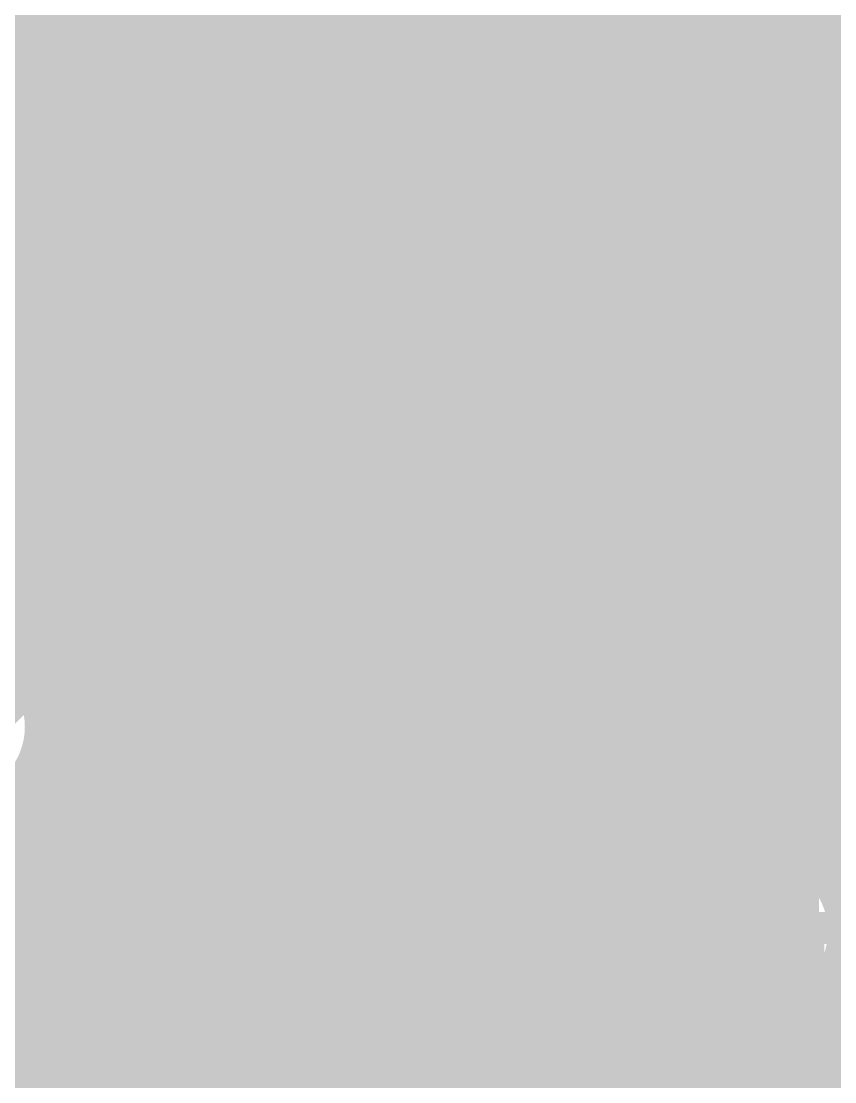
# Model space of a CAD drawing. Extents: x -118 to 4, y -52 to 56.
# Drawn here: x -71.61 to -65.05, y 33.08 to 41.64 of the extents above; entities that cross this region are included whole.
import ezdxf

# ---------------------------------------------------------------- set-up
doc = ezdxf.new("R2010")
doc.units = 0
doc.header["$MEASUREMENT"] = 0
doc.layers.get('0').update_dxf_attribs({"linetype": 'CONTINUOUS'})
for name, color, linetype in [('22-302-0_BOT', 7, 'CONTINUOUS'), ('22-302-0_DRD', 7, 'CONTINUOUS'), ('22-302-0_DRL', 2, 'CONTINUOUS'), ('22-302-0_GND', 1, 'CONTINUOUS'), ('22-302-0_IN1', 3, 'CONTINUOUS'), ('22-302-0_SMB', 5, 'CONTINUOUS'), ('22-302-0_SMT', 10, 'CONTINUOUS'), ('22-302-0_SPB', 14, 'CONTINUOUS'), ('22-302-0_SPT', 9, 'CONTINUOUS'), ('22-302-0_SSB', 12, 'CONTINUOUS'), ('22-302-0_SST', 11, 'CONTINUOUS'), ('22-302-0_TOP', 13, 'CONTINUOUS'), ('THRUHOLE_TAP', 7, 'CONTINUOUS')]:
    doc.layers.add(name, color=color, linetype=linetype)

# ---------------------------------------------------------------- blocks, each defined once
blk = doc.blocks.new('RECTANGLE_2')
blk.add_solid([(0.4826, 0.4064), (0.4826, -0.4064), (-0.4826, 0.4064), (-0.4826, -0.4064)])
blk = doc.blocks.new('ROUND_21')
at = {"const_width": 0.99949}
blk.add_lwpolyline([(-0.499744, 0, 1), (0.499744, 0, 1)], format="xyb", close=True, dxfattribs=at)
blk = doc.blocks.new('ROUND_50')
at = {"const_width": 0.35052}
blk.add_lwpolyline([(-0.17526, 0, 1), (0.17526, 0, 1)], format="xyb", close=True, dxfattribs=at)
blk = doc.blocks.new('RECTANGLE_62')
blk.add_solid([(0.635, 0.508), (0.635, -0.508), (-0.635, 0.508), (-0.635, -0.508)])
blk = doc.blocks.new('ROUND_104')
at = {"const_width": 0.40005}
blk.add_lwpolyline([(-0.200024, 0, 1), (0.200024, 0, 1)], format="xyb", close=True, dxfattribs=at)
blk = doc.blocks.new('ROUND_107')
at = {"const_width": 0.10033}
blk.add_lwpolyline([(-0.050164, 0, 1), (0.050164, 0, 1)], format="xyb", close=True, dxfattribs=at)
blk = doc.blocks.new('ROUND_85')
at = {"const_width": 1.30429}
blk.add_lwpolyline([(-0.652144, 0, 1), (0.652144, 0, 1)], format="xyb", close=True, dxfattribs=at)
blk = doc.blocks.new('ROUND_92')
at = {"const_width": 0.0635}
blk.add_lwpolyline([(-0.03175, 0, 1), (0.03175, 0, 1)], format="xyb", close=True, dxfattribs=at)
blk = doc.blocks.new('ROUND_93')
at = {"const_width": 0.50038}
blk.add_lwpolyline([(-0.25019, 0, 1), (0.25019, 0, 1)], format="xyb", close=True, dxfattribs=at)
blk = doc.blocks.new('ROUND_58')
at = {"const_width": 0.35052}
blk.add_lwpolyline([(-0.17526, 0, 1), (0.17526, 0, 1)], format="xyb", close=True, dxfattribs=at)
blk = doc.blocks.new('RECTANGLE_10')
blk.add_solid([(0.63627, 0.51308), (0.63627, -0.51308), (-0.63627, 0.51308), (-0.63627, -0.51308)])
blk = doc.blocks.new('ROUND_98')
at = {"const_width": 0.10033}
blk.add_lwpolyline([(-0.050164, 0, 1), (0.050164, 0, 1)], format="xyb", close=True, dxfattribs=at)

msp = doc.modelspace()

# ---------------------------------------------------------------- linework, layer by layer
at = {"layer": '22-302-0_BOT'}
for points, const_width in [([(-68.3514, 54.9656), (-68.3514, 34.61766)], 0.254), ([(-68.1228, 54.9656), (-68.1228, 34.52876)], 0.254), ([(-71.882, 45.466), (-70.866, 44.45), (-70.866, 27.559), (-71.882, 26.543), (-73.787, 26.543), (-75.565, 24.765), (-75.565, 20.193), (-76.708, 19.05), (-85.979, 19.05), (-86.36, 18.669), (-86.36, 16.764), (-87.376, 15.748), (-96.139, 15.748), (-96.139, 17.907)], 0.2032), ([(-68.58, 45.39488), (-68.58, 34.66338)], 0.254), ([(-69.0372, 45.16882), (-69.0372, 34.63036)], 0.254), ([(-68.8086, 45.22724), (-68.8086, 34.66592)], 0.254), ([(-67.8942, 44.73702), (-67.8942, 34.38144)], 0.254), ([(-66.7512, 44.69638), (-66.7512, 36.43884)], 0.254), ([(-71.5518, 44.56176), (-71.5518, 39.23284)], 0.254), ([(-67.6656, 44.50588), (-67.6656, 34.1503)], 0.254), ([(-66.9798, 44.49064), (-66.9798, 36.21024)], 0.254), ([(-67.437, 44.41698), (-67.437, 35.70224)], 0.254), ([(-67.2084, 44.4119), (-67.2084, 35.98164)], 0.254), ([(-71.3232, 44.33316), (-71.3232, 39.00424)], 0.254), ([(-71.2724, 44.28236), (-71.2724, 38.95344)], 0.254), ([(-68.7197, 30.80004), (-68.78574, 30.734), (-69.469, 30.734), (-70.231, 31.496), (-70.231, 42.672), (-69.85, 43.053)], 0.2032), ([(-75.1459, 42.82694), (-71.2724, 38.95344)], 0.254), ([(-69.2658, 42.70502), (-69.2658, 34.55162)], 0.254), ([(-76.073, 25.273), (-74.422, 26.924), (-72.263, 26.924), (-71.374, 27.813), (-71.374, 38.481), (-75.438, 42.545), (-75.819, 42.545)], 0.2032), ([(-69.4944, 42.47388), (-69.4944, 34.42208)], 0.254), ([(-69.8246, 42.37228), (-69.8246, 34.08172)], 0.254), ([(-69.723, 42.38498), (-69.723, 34.2138)], 0.254), ([(-65.151, 42.3672), (-65.151, 40.8432)], 0.254), ([(-64.9224, 42.3672), (-64.9224, 40.8432)], 0.254), ([(-66.5226, 42.16654), (-66.5226, 40.53078)], 0.254), ([(-65.3796, 42.04716), (-65.3796, 40.8432)], 0.254), ([(-66.294, 41.90492), (-66.294, 40.7924)], 0.254), ([(-65.6082, 41.86174), (-65.6082, 40.83558)], 0.254), ([(-66.0654, 41.80586), (-66.0654, 40.89146)], 0.254), ([(-65.8368, 41.79316), (-65.8368, 40.90416)], 0.254), ([(-71.2724, 41.5544), (-73.87336, 41.5544)], 0.254), ([(-64.2874, 41.5544), (-69.8246, 41.5544)], 0.254), ([(-71.2724, 41.3258), (-73.64476, 41.3258)], 0.254), ([(-64.23152, 41.3258), (-69.8246, 41.3258)], 0.254), ([(-71.2724, 41.0972), (-73.41616, 41.0972)], 0.254), ([(-64.02324, 41.0972), (-69.8246, 41.0972)], 0.254), ([(-71.2724, 40.8686), (-73.18756, 40.8686)], 0.254), ([(-66.14414, 40.8686), (-69.8246, 40.8686)], 0.254), ([(-63.79464, 40.8686), (-65.68186, 40.8686)], 0.254), ([(-63.76924, 40.8432), (-65.6082, 40.8432)], 0.254), ([(-71.2724, 40.64), (-72.95896, 40.64)], 0.254), ([(-66.45402, 40.64), (-69.8246, 40.64)], 0.254), ([(-71.2724, 40.4114), (-72.73036, 40.4114)], 0.254), ([(-66.56832, 40.4114), (-69.8246, 40.4114)], 0.254), ([(-71.2724, 40.1828), (-72.50176, 40.1828)], 0.254), ([(-66.59118, 40.1828), (-69.8246, 40.1828)], 0.254), ([(-71.2724, 39.9542), (-72.27316, 39.9542)], 0.254), ([(-66.5353, 39.9542), (-69.8246, 39.9542)], 0.254), ([(-66.5226, 39.9288), (-66.5226, 36.66744)], 0.254), ([(-71.2724, 39.7256), (-72.04456, 39.7256)], 0.254), ([(-66.3702, 39.7256), (-69.8246, 39.7256)], 0.254), ([(-66.294, 39.66464), (-66.294, 36.89604)], 0.254), ([(-65.6082, 39.62146), (-65.6082, 39.1668)], 0.254), ([(-65.6082, 39.62146), (-65.6082, 37.3126)], 0.254), ([(-66.0654, 39.56558), (-66.0654, 37.12464)], 0.254), ([(-65.8368, 39.55288), (-65.8368, 37.29228)], 0.254), ([(-71.2724, 39.497), (-71.81596, 39.497)], 0.254), ([(-65.6082, 39.497), (-69.8246, 39.497)], 0.254), ([(-71.2724, 39.2684), (-71.58736, 39.2684)], 0.254), ([(-65.6082, 39.2684), (-69.8246, 39.2684)], 0.254), ([(-65.1764, 39.1668), (-65.6082, 39.1668)], 0.254), ([(-65.3796, 39.1668), (-65.3796, 37.6428)], 0.254), ([(-65.1764, 39.1668), (-65.1764, 37.6428)], 0.254), ([(-71.2724, 39.0398), (-71.35876, 39.0398)], 0.254), ([(-65.1764, 39.0398), (-69.8246, 39.0398)], 0.254), ([(-65.1764, 38.8112), (-69.8246, 38.8112)], 0.254), ([(-65.1764, 38.5826), (-69.8246, 38.5826)], 0.254), ([(-65.1764, 38.354), (-69.8246, 38.354)], 0.254), ([(-65.1764, 38.1254), (-69.8246, 38.1254)], 0.254), ([(-65.1764, 37.8968), (-69.8246, 37.8968)], 0.254), ([(-65.1764, 37.6682), (-69.8246, 37.6682)], 0.254), ([(-65.1764, 37.6428), (-65.5828, 37.6428)], 0.254), ([(-65.5828, 37.6428), (-65.5828, 37.3126)], 0.254), ([(-65.5828, 37.4396), (-69.8246, 37.4396)], 0.254), ([(-65.5828, 37.3126), (-65.7098, 37.3126)], 0.254), ([(-65.97904, 37.211), (-69.8246, 37.211)], 0.254), ([(-65.99682, 37.19322), (-67.33794, 35.8521)], 0.254), ([(-66.20764, 36.9824), (-69.8246, 36.9824)], 0.254), ([(-64.77, 36.9062), (-64.9478, 36.9062), (-65.7098, 36.9062), (-67.056, 35.56), (-67.056, 27.94), (-69.088, 25.908), (-73.787, 25.908), (-75.057, 24.638), (-75.057, 19.939), (-76.454, 18.542), (-76.454, 11.43), (-77.724, 10.16), (-79.883, 10.16), (-80.899, 11.176)], 0.2032), ([(-67.056, 26.289), (-66.548, 26.797), (-66.548, 35.306), (-65.659, 36.195), (-61.214, 36.195), (-60.6552, 36.7538), (-60.6552, 36.7284)], 0.2032), ([(-64.897, 36.957), (-64.9478, 36.9062), (-64.77, 36.9062)], 0.2032), ([(-66.43624, 36.7538), (-69.8246, 36.7538)], 0.254), ([(-66.66484, 36.5252), (-69.8246, 36.5252)], 0.254), ([(-66.89344, 36.2966), (-69.8246, 36.2966)], 0.254), ([(-67.12204, 36.068), (-69.8246, 36.068)], 0.254), ([(-67.35064, 35.8394), (-69.8246, 35.8394)], 0.254), ([(-65.5828, 35.69716), (-66.1416, 35.13836)], 0.254), ([(-65.6082, 35.67176), (-65.6082, 29.09824)], 0.254), ([(-65.5828, 35.69716), (-65.5828, 34.7472)], 0.254), ([(-67.45986, 35.6108), (-69.8246, 35.6108)], 0.254), ([(-65.5828, 35.6108), (-65.66916, 35.6108)], 0.254), ([(-67.4624, 35.56), (-67.4624, 33.77184)], 0.254), ([(-65.8368, 35.44316), (-65.8368, 28.8925)], 0.254), ([(-67.4624, 35.3822), (-69.8246, 35.3822)], 0.254), ([(-65.5828, 35.3822), (-65.89776, 35.3822)], 0.254), ([(-67.4624, 35.1536), (-69.8246, 35.1536)], 0.254), ([(-65.5828, 35.1536), (-66.12636, 35.1536)], 0.254), ([(-66.0654, 35.21456), (-66.0654, 28.54452)], 0.254), ([(-66.1416, 35.13836), (-66.1416, 28.34386)], 0.254), ([(-67.4624, 34.925), (-69.8246, 34.925)], 0.254), ([(-65.5828, 34.925), (-66.1416, 34.925)], 0.254), ([(-65.3034, 34.7472), (-65.5828, 34.7472)], 0.254), ([(-65.3796, 34.7472), (-65.3796, 29.23286)], 0.254), ([(-65.3034, 34.7472), (-65.3034, 31.496)], 0.254), ([(-67.4624, 34.6964), (-69.8246, 34.6964)], 0.254), ([(-65.3034, 34.6964), (-66.1416, 34.6964)], 0.254), ([(-69.42582, 34.4678), (-69.8246, 34.4678)], 0.254), ([(-67.4624, 34.4678), (-68.01612, 34.4678)], 0.254), ([(-65.3034, 34.4678), (-66.1416, 34.4678)], 0.254), ([(-69.70014, 34.2392), (-69.8246, 34.2392)], 0.254), ([(-67.4624, 34.2392), (-67.73926, 34.2392)], 0.254), ([(-65.3034, 34.2392), (-66.1416, 34.2392)], 0.254), ([(-67.4624, 34.0106), (-67.57162, 34.0106)], 0.254), ([(-65.3034, 34.0106), (-66.1416, 34.0106)], 0.254), ([(-65.3034, 33.782), (-66.1416, 33.782)], 0.254), ([(-65.3034, 33.5534), (-66.1416, 33.5534)], 0.254), ([(-65.3034, 33.3248), (-66.1416, 33.3248)], 0.254), ([(-65.3034, 33.0962), (-66.1416, 33.0962)], 0.254)]:
    msp.add_lwpolyline(points, dxfattribs=dict(at, const_width=const_width))
at = {"layer": '22-302-0_BOT', "const_width": 0.254}
for points in [[(-65.913, 40.90924, 0.4142136), (-66.59372, 40.22852)], [(-65.913, 40.90924, 0.4142136), (-66.59372, 40.22852)], [(-65.6082, 40.83558, 0.1168576), (-65.913, 40.9078)], [(-65.6082, 40.83558, 0.1168576), (-65.913, 40.9078)], [(-66.59372, 40.22852, 0.4142136), (-65.913, 39.5478)], [(-66.59372, 40.22852, 0.4142136), (-65.913, 39.5478)], [(-65.913, 39.55034, 0.1168576), (-65.60869, 39.62244)], [(-65.913, 39.55034, 0.1168576), (-65.60869, 39.62244)], [(-65.7098, 37.3126, 0.1989124), (-65.99717, 37.19357)], [(-67.34302, 35.84702, 0.1989124), (-67.46191, 35.56)], [(-67.34302, 35.84702, 0.1989124), (-67.46191, 35.56)], [(-68.7197, 34.671, 0.2499211), (-69.82478, 34.08184)], [(-67.4624, 33.77184, 0.3203232), (-68.7197, 34.66846)]]:
    msp.add_lwpolyline(points, format="xyb", dxfattribs=at)
at = {"layer": '22-302-0_DRD', "const_width": 0.254}
for points in [[(-65.278, 40.86352), (-66.548, 39.59352)], [(-65.278, 39.59352), (-66.548, 40.86352)], [(-65.278, 40.86352), (-66.548, 39.59352)], [(-65.278, 39.59352), (-66.548, 40.86352)], [(-71.501, 36.576), (-72.771, 35.306)], [(-71.501, 35.306), (-72.771, 36.576)], [(-71.501, 36.576), (-72.771, 35.306)], [(-71.501, 35.306), (-72.771, 36.576)], [(-67.31, 36.576), (-68.58, 35.306)], [(-67.31, 35.306), (-68.58, 36.576)], [(-67.31, 36.576), (-68.58, 35.306)], [(-67.31, 35.306), (-68.58, 36.576)], [(-65.024, 34.925), (-66.294, 33.655)], [(-65.024, 33.655), (-66.294, 34.925)], [(-65.024, 34.925), (-66.294, 33.655)], [(-65.024, 33.655), (-66.294, 34.925)], [(-65.024, 34.925), (-66.294, 33.655)], [(-65.024, 33.655), (-66.294, 34.925)], [(-68.7197, 33.97504), (-68.7197, 32.70504)], [(-68.0847, 33.34004), (-69.3547, 33.34004)]]:
    msp.add_lwpolyline(points, dxfattribs=at)
at = {"layer": '22-302-0_IN1', "const_width": 0.254}
for points in [[(-69.1642, 55.372), (-69.1642, 34.5948)], [(-68.9356, 55.372), (-68.9356, 34.65322)], [(-68.707, 55.372), (-68.707, 34.66846)], [(-68.4784, 55.372), (-68.4784, 36.36264)], [(-68.2498, 55.372), (-68.2498, 36.54806)], [(-68.0212, 55.372), (-68.0212, 36.61664)], [(-65.5066, 52.2859), (-65.5066, 34.95294)], [(-66.1924, 52.21224), (-66.1924, 34.71164)], [(-65.9638, 52.15382), (-65.9638, 34.89706)], [(-65.7352, 52.17414), (-65.7352, 34.96564)], [(-65.278, 50.04816), (-65.278, 34.85388)], [(-65.0494, 49.7459), (-65.0494, 34.58972)], [(-67.7926, 48.41494), (-67.7926, 36.60394)], [(-70.5358, 48.25492), (-70.5358, 24.70658)], [(-70.7644, 47.96536), (-70.7644, 24.79294)], [(-70.993, 47.85614), (-70.993, 24.83358)], [(-71.2216, 45.30344), (-71.2216, 24.83612)], [(-71.4502, 44.94022), (-71.4502, 24.80056)], [(-71.6788, 44.81576), (-71.6788, 36.44392)], [(-67.564, 43.69816), (-67.564, 36.50488)], [(-66.421, 43.48988), (-66.421, 26.5303)], [(-67.3354, 43.3959), (-67.3354, 36.24072)], [(-67.1068, 43.28414), (-67.1068, 26.96718)], [(-66.6496, 43.32224), (-66.6496, 26.83256)], [(-66.8782, 43.26382), (-66.8782, 26.94432)], [(-70.3072, 42.55008), (-70.3072, 24.56688)], [(-69.3928, 42.55008), (-69.3928, 34.48812)], [(-70.0786, 42.41292), (-70.0786, 24.34844)], [(-69.85, 42.37228), (-69.85, 34.04108)], [(-69.6214, 42.41292), (-69.6214, 34.31794)], [(-63.54064, 41.7576), (-75.64374, 41.7576)], [(-60.44692, 41.529), (-75.38212, 41.529)], [(-60.49518, 41.3004), (-75.28306, 41.3004)], [(-60.4647, 41.0718), (-75.27036, 41.0718)], [(-60.34278, 40.8432), (-75.33894, 40.8432)], [(-59.97702, 40.6146), (-75.52436, 40.6146)], [(-54.22392, 40.386), (-90.24112, 40.386)], [(-54.27218, 40.1574), (-90.14206, 40.1574)], [(-54.2417, 39.9288), (-90.12936, 39.9288)], [(-54.11978, 39.7002), (-90.19794, 39.7002)], [(-53.75402, 39.4716), (-90.38336, 39.4716)], [(-51.9303, 39.243), (-98.425, 39.243)], [(-52.23256, 39.0144), (-98.425, 39.0144)], [(-60.96508, 38.7858), (-98.425, 38.7858)], [(-61.17336, 38.5572), (-88.01608, 38.5572)], [(-63.97752, 38.3286), (-87.87892, 38.3286)], [(-64.12992, 38.1), (-87.83828, 38.1)], [(-64.17818, 37.8714), (-87.87892, 37.8714)], [(-64.1477, 37.6428), (-88.01608, 37.6428)], [(-64.02578, 37.4142), (-98.425, 37.4142)], [(-63.66002, 37.1856), (-98.425, 37.1856)], [(-61.29528, 36.957), (-98.425, 36.957)], [(-61.33592, 36.7284), (-80.85836, 36.7284)], [(-68.33108, 36.4998), (-71.74738, 36.4998)], [(-61.29528, 36.4998), (-67.55638, 36.4998)], [(-68.53936, 36.2712), (-71.54164, 36.2712)], [(-61.15812, 36.2712), (-67.35064, 36.2712)], [(-68.61556, 36.0426), (-71.4629, 36.0426)], [(-57.15508, 36.0426), (-67.2719, 36.0426)], [(-68.61302, 35.814), (-71.46798, 35.814)], [(-60.31992, 35.814), (-67.27698, 35.814)], [(-68.52412, 35.5854), (-71.55688, 35.5854)], [(-60.58408, 35.5854), (-67.36588, 35.5854)], [(-67.3354, 35.63874), (-67.3354, 26.90876)], [(-68.4784, 35.51936), (-68.4784, 34.64814)], [(-71.6788, 35.43808), (-71.6788, 24.71928)], [(-68.29298, 35.3568), (-71.78802, 35.3568)], [(-68.2498, 35.33394), (-68.2498, 34.58464)], [(-60.68314, 35.3568), (-67.59702, 35.3568)], [(-67.564, 35.37712), (-67.564, 33.99536)], [(-68.0212, 35.26536), (-68.0212, 34.47034)], [(-67.7926, 35.27806), (-67.7926, 34.29254)], [(-60.69584, 35.1282), (-95.36176, 35.1282)], [(-65.95872, 34.8996), (-91.89974, 34.8996)], [(-60.62726, 34.8996), (-65.35674, 34.8996)], [(-66.22288, 34.671), (-91.63812, 34.671)], [(-60.44184, 34.671), (-65.09512, 34.671)], [(-69.46392, 34.4424), (-73.05548, 34.4424)], [(-66.32194, 34.4424), (-67.97548, 34.4424)], [(-49.44872, 34.4424), (-64.99606, 34.4424)], [(-69.723, 34.2138), (-72.7964, 34.2138)], [(-69.6595, 34.27984), (-68.7197, 33.34004)], [(-67.7799, 34.27984), (-68.7197, 33.34004)], [(-66.33464, 34.2138), (-67.7164, 34.2138)], [(-38.48862, 34.2138), (-64.98336, 34.2138)], [(-69.88302, 33.9852), (-72.63638, 33.9852)], [(-66.26606, 33.9852), (-67.55638, 33.9852)], [(-38.85438, 33.9852), (-65.05194, 33.9852)], [(-65.0494, 33.98774), (-65.0494, 29.34208)], [(-66.1924, 33.86836), (-66.1924, 28.08732)], [(-69.98208, 33.7566), (-72.53732, 33.7566)], [(-66.08064, 33.7566), (-67.45732, 33.7566)], [(-65.278, 33.72612), (-65.278, 29.27604)], [(-38.9763, 33.7566), (-65.23736, 33.7566)], [(-65.9638, 33.68294), (-65.9638, 28.7274)], [(-65.7352, 33.61436), (-65.7352, 28.9941)], [(-65.5066, 33.62706), (-65.5066, 29.16428)], [(-70.03796, 33.528), (-72.48398, 33.528)], [(-39.00678, 33.528), (-67.40398, 33.528)], [(-70.05066, 33.2994), (-72.47128, 33.2994)], [(-69.6595, 32.40024), (-68.7197, 33.34004)], [(-67.7799, 32.40024), (-68.7197, 33.34004)], [(-63.02502, 33.2994), (-67.39128, 33.2994)], [(-70.02272, 33.0708), (-72.49668, 33.0708)], [(-63.39078, 33.0708), (-67.41668, 33.0708)]]:
    msp.add_lwpolyline(points, dxfattribs=at)
for points in [[(-71.45528, 35.941, 0.4142136), (-72.136, 36.62172)], [(-67.945, 36.62172, 0.4142136), (-68.62572, 35.941)], [(-67.26428, 35.941, 0.4142136), (-67.945, 36.62172)], [(-72.136, 35.26028, 0.4142136), (-71.45528, 35.941)], [(-68.62572, 35.941, 0.4142136), (-67.945, 35.26028)], [(-67.945, 35.26028, 0.4142136), (-67.26428, 35.941)], [(-65.659, 34.97072, 0.4142136), (-66.33972, 34.29)], [(-65.659, 34.97072, 0.4142136), (-66.33972, 34.29)], [(-64.97828, 34.29, 0.4142136), (-65.659, 34.97072)], [(-64.97828, 34.29, 0.4142136), (-65.659, 34.97072)], [(-68.7197, 34.671, 0.4142136), (-70.05066, 33.34004)], [(-67.39128, 33.34004, 0.4142136), (-68.7197, 34.66846)], [(-66.33972, 34.29, 0.4142136), (-65.659, 33.60928)], [(-66.33972, 34.29, 0.4142136), (-65.659, 33.60928)], [(-65.659, 33.60928, 0.4142136), (-64.97828, 34.29)], [(-65.659, 33.60928, 0.4142136), (-64.97828, 34.29)], [(-70.05066, 33.34004, 0.328165), (-69.11594, 32.07004)], [(-68.326, 32.07004, 0.3286705), (-67.39128, 33.34004)]]:
    msp.add_lwpolyline(points, format="xyb", dxfattribs=at)
at = {"layer": '22-302-0_SSB', "const_width": 0.1524}
for points in [[(-61.214, 42.037), (-61.214, 37.973), (-65.786, 37.973), (-65.786, 39.751), (-65.532, 40.005), (-65.786, 40.259), (-65.786, 42.037), (-61.214, 42.037)], [(-66.36004, 40.9956), (-66.18986, 40.93464), (-66.18986, 40.69842), (-66.36004, 40.64), (-66.52768, 40.52062), (-67.03568, 40.52062), (-67.20586, 40.57904), (-67.20586, 40.93464), (-67.03568, 40.9956), (-66.36004, 40.9956)], [(-66.52768, 40.75684), (-66.18986, 40.52062)], [(-66.18986, 39.91864), (-67.20586, 39.91864), (-67.03568, 40.03802)], [(-66.18986, 39.8018), (-66.18986, 40.03802)], [(-66.36004, 39.43604), (-66.18986, 39.37762), (-66.18986, 39.02202), (-66.36004, 38.9636), (-66.69786, 38.9636), (-66.86804, 39.08044), (-66.86804, 39.43604), (-67.20586, 39.43604), (-67.20586, 38.9636)], [(-65.5955, 34.7345), (-65.5955, 37.6555), (-63.9572, 37.6555), (-63.9572, 34.7345), (-65.5955, 34.7345)], [(-64.70142, 34.37128), (-64.70142, 34.01568), (-64.86906, 33.8963), (-65.03924, 33.8963), (-65.20942, 34.01568), (-65.20942, 34.37128), (-64.19342, 34.37128)], [(-64.70142, 33.47466), (-64.70142, 33.11906), (-64.53124, 33.0581), (-64.36106, 33.0581), (-64.19342, 33.11906), (-64.19342, 33.47466), (-64.36106, 33.53308), (-64.53124, 33.53308), (-65.20942, 33.29686)]]:
    msp.add_lwpolyline(points, dxfattribs=at)
at = {"layer": '22-302-0_SST', "const_width": 0.1524}
for points in [[(-71.9455, 43.3705), (-71.9455, 40.4495), (-70.3072, 40.4495), (-70.3072, 43.3705), (-71.9455, 43.3705)], [(-68.7705, 43.3705), (-68.7705, 40.4495), (-67.1322, 40.4495), (-67.1322, 43.3705), (-68.7705, 43.3705)], [(-69.52742, 40.93972), (-69.52742, 41.29532), (-69.69506, 41.41216), (-69.86524, 41.41216), (-70.03542, 41.29532), (-70.03542, 40.93972), (-69.01942, 40.93972)], [(-69.52742, 41.23436), (-69.01942, 41.41216)], [(-70.485, 36.322), (-71.755, 36.322), (-72.009, 36.576), (-72.009, 39.878), (-70.231, 39.878), (-70.231, 36.576), (-70.485, 36.322)], [(-67.31, 36.322), (-68.58, 36.322), (-68.834, 36.576), (-68.834, 39.878), (-67.056, 39.878), (-67.056, 36.576), (-67.31, 36.322)], [(-69.15404, 38.7858), (-68.98386, 38.84422), (-68.98386, 39.19982), (-69.15404, 39.26078), (-69.49186, 39.26078), (-69.66204, 39.1414), (-69.66204, 38.7858), (-69.99986, 38.7858), (-69.99986, 39.26078)], [(-65.27038, 35.8902), (-65.27038, 39.0398), (-60.325, 39.0398), (-60.325, 35.433), (-64.81318, 35.433), (-65.27038, 35.8902)], [(-65.83172, 38.23462), (-65.66408, 38.35146), (-65.66408, 38.59022), (-65.83172, 38.70706), (-66.0019, 38.70706), (-66.33972, 38.47084), (-66.68008, 38.70706), (-66.68008, 38.23462)], [(-68.98386, 38.42258), (-68.98386, 38.18382)], [(-68.98386, 38.3032), (-69.99986, 38.3032), (-69.82968, 38.18382)], [(-65.66408, 37.86886), (-65.66408, 37.63264)], [(-70.231, 37.846), (-72.009, 37.846)], [(-67.056, 37.846), (-68.834, 37.846)], [(-68.98386, 37.70122), (-68.98386, 37.2872), (-69.99986, 37.2872)], [(-65.66408, 37.75202), (-66.68008, 37.75202), (-66.5099, 37.63264)], [(-66.68008, 37.15004), (-65.83172, 37.15004), (-65.66408, 37.09162), (-65.66408, 36.73602), (-65.83172, 36.67506), (-66.68008, 36.67506)], [(-68.98386, 36.449), (-68.98386, 36.8046), (-69.32168, 36.92398), (-69.66204, 36.92398), (-69.99986, 36.8046), (-69.99986, 36.449)], [(-68.98386, 36.50742), (-69.99986, 36.50742)], [(-71.80072, 27.03576), (-71.3994, 27.03576), (-71.3994, 26.035), (-76.2, 26.035), (-76.2, 35.56508), (-71.3994, 35.56508), (-71.3994, 34.56432), (-71.80072, 34.56432), (-71.80072, 27.03576)], [(-66.72072, 27.03576), (-66.3194, 27.03576), (-66.3194, 26.035), (-71.12, 26.035), (-71.12, 35.56508), (-66.3194, 35.56508), (-66.3194, 34.56432), (-66.72072, 34.56432), (-66.72072, 27.03576)]]:
    msp.add_lwpolyline(points, dxfattribs=at)
at = {"layer": '22-302-0_TOP'}
for points, const_width in [([(-63.119, 42.291), (-63.5, 42.291), (-64.135, 41.656), (-66.548, 41.656), (-66.802, 41.91), (-73.279, 41.91), (-73.9902, 42.6212), (-74.295, 42.6212)], 0.2032), ([(-68.80352, 41.43248), (-70.26148, 41.43248)], 0.254), ([(-70.26148, 41.43248), (-70.26148, 40.41648)], 0.254), ([(-70.1802, 41.43248), (-70.1802, 40.005)], 0.254), ([(-69.9516, 41.43248), (-69.9516, 35.40252)], 0.254), ([(-69.723, 41.43248), (-69.723, 35.40252)], 0.254), ([(-69.4944, 41.43248), (-69.4944, 35.40252)], 0.254), ([(-69.2658, 41.43248), (-69.2658, 35.40252)], 0.254), ([(-69.0372, 41.43248), (-69.0372, 35.40252)], 0.254), ([(-68.8086, 41.43248), (-68.8086, 40.005)], 0.254), ([(-68.80352, 41.43248), (-68.80352, 40.41648)], 0.254), ([(-67.08648, 41.43248), (-67.08648, 40.41648)], 0.254), ([(-67.00012, 41.43248), (-67.08648, 41.43248)], 0.254), ([(-67.00012, 41.43248), (-66.88582, 41.31818)], 0.254), ([(-66.9798, 41.41216), (-66.9798, 40.005)], 0.254), ([(-71.12, 41.1988), (-71.12, 39.116)], 0.3048), ([(-68.80352, 41.2496), (-70.26148, 41.2496)], 0.254), ([(-67.945, 41.1988), (-67.945, 39.116)], 0.3048), ([(-66.79946, 41.2496), (-67.08648, 41.2496)], 0.254), ([(-66.7512, 41.22166), (-66.7512, 34.40684)], 0.254), ([(-65.2526, 41.17848), (-66.548, 41.17848)], 0.254), ([(-66.5226, 41.17848), (-66.5226, 34.17824)], 0.254), ([(-66.294, 41.17848), (-66.294, 34.64306)], 0.254), ([(-66.0654, 41.17848), (-66.0654, 34.89198)], 0.254), ([(-65.8368, 41.17848), (-65.8368, 34.99358)], 0.254), ([(-65.6082, 41.17848), (-65.6082, 35.0139)], 0.254), ([(-65.3796, 41.17848), (-65.3796, 34.96056)], 0.254), ([(-68.80352, 41.021), (-70.26148, 41.021)], 0.254), ([(-65.29324, 41.021), (-67.08648, 41.021)], 0.254), ([(-65.29578, 40.9702), (-65.29578, 39.48938)], 0.254), ([(-68.80352, 40.7924), (-70.26148, 40.7924)], 0.254), ([(-65.29578, 40.7924), (-67.08648, 40.7924)], 0.254), ([(-68.80352, 40.5638), (-70.26148, 40.5638)], 0.254), ([(-65.29578, 40.5638), (-67.08648, 40.5638)], 0.254), ([(-71.64832, 40.41648), (-71.97852, 40.41648)], 0.254), ([(-71.64832, 40.41648), (-71.64832, 40.005)], 0.254), ([(-70.59168, 40.41648), (-70.59168, 40.005)], 0.254), ([(-70.26148, 40.41648), (-70.59168, 40.41648)], 0.254), ([(-70.4088, 40.41648), (-70.4088, 40.005)], 0.254), ([(-68.47332, 40.41648), (-68.80352, 40.41648)], 0.254), ([(-68.58, 40.41648), (-68.58, 40.005)], 0.254), ([(-68.47332, 40.41648), (-68.47332, 40.005)], 0.254), ([(-67.41668, 40.41648), (-67.41668, 40.005)], 0.254), ([(-67.08648, 40.41648), (-67.41668, 40.41648)], 0.254), ([(-67.2084, 40.41648), (-67.2084, 40.005)], 0.254), ([(-71.64832, 40.3352), (-73.76668, 40.3352)], 0.254), ([(-68.47332, 40.3352), (-70.59168, 40.3352)], 0.254), ([(-65.29578, 40.3352), (-67.41668, 40.3352)], 0.254), ([(-65.913, 40.22852), (-64.77, 40.22852)], 0.2032), ([(-64.77, 40.22852), (-65.913, 40.22852)], 0.2032), ([(-65.29578, 40.22852), (-64.77, 40.22852)], 0.254), ([(-71.64832, 40.1066), (-73.76668, 40.1066)], 0.254), ([(-68.47332, 40.1066), (-70.59168, 40.1066)], 0.254), ([(-65.29578, 40.1066), (-67.41668, 40.1066)], 0.254), ([(-71.64832, 40.005), (-72.13346, 40.005)], 0.254), ([(-70.10654, 40.005), (-70.59168, 40.005)], 0.254), ([(-70.10654, 40.005), (-70.10654, 38.227)], 0.254), ([(-68.95846, 40.005), (-68.95846, 38.227)], 0.254), ([(-68.47332, 40.005), (-68.95846, 40.005)], 0.254), ([(-66.93154, 40.005), (-67.41668, 40.005)], 0.254), ([(-66.93154, 40.005), (-66.93154, 38.227)], 0.254), ([(-68.95846, 39.878), (-70.10654, 39.878)], 0.254), ([(-65.29578, 39.878), (-66.93154, 39.878)], 0.254), ([(-68.95846, 39.6494), (-70.10654, 39.6494)], 0.254), ([(-65.29578, 39.6494), (-66.93154, 39.6494)], 0.254), ([(-68.95846, 39.4208), (-70.10654, 39.4208)], 0.254), ([(-65.2907, 39.4208), (-66.93154, 39.4208)], 0.254), ([(-68.95846, 39.1922), (-70.10654, 39.1922)], 0.254), ([(-65.20434, 39.1922), (-66.93154, 39.1922)], 0.254), ([(-65.151, 39.12616), (-65.151, 35.39236)], 0.254), ([(-68.95846, 38.9636), (-70.10654, 38.9636)], 0.254), ([(-64.80048, 38.9636), (-66.93154, 38.9636)], 0.254), ([(-64.9224, 38.98392), (-64.9224, 35.5346)], 0.254), ([(-68.95846, 38.735), (-70.10654, 38.735)], 0.254), ([(-64.59982, 38.735), (-66.93154, 38.735)], 0.254), ([(-68.95846, 38.5064), (-70.10654, 38.5064)], 0.254), ([(-64.58458, 38.5064), (-66.93154, 38.5064)], 0.254), ([(-70.10654, 38.227), (-72.13346, 38.227)], 0.254), ([(-71.5518, 38.227), (-71.5518, 37.973)], 0.254), ([(-71.3232, 38.227), (-71.3232, 37.973)], 0.254), ([(-71.0946, 38.227), (-71.0946, 37.973)], 0.254), ([(-70.866, 38.227), (-70.866, 37.973)], 0.254), ([(-70.6374, 38.227), (-70.6374, 37.973)], 0.254), ([(-70.4088, 38.227), (-70.4088, 37.973)], 0.254), ([(-70.1802, 38.227), (-70.1802, 37.973)], 0.254), ([(-68.95846, 38.2778), (-70.10654, 38.2778)], 0.254), ([(-66.93154, 38.227), (-68.95846, 38.227)], 0.254), ([(-68.8086, 38.227), (-68.8086, 37.973)], 0.254), ([(-68.58, 38.227), (-68.58, 37.973)], 0.254), ([(-68.3514, 38.227), (-68.3514, 37.973)], 0.254), ([(-68.1228, 38.227), (-68.1228, 37.973)], 0.254), ([(-67.8942, 38.227), (-67.8942, 37.973)], 0.254), ([(-67.6656, 38.227), (-67.6656, 37.973)], 0.254), ([(-67.437, 38.227), (-67.437, 37.973)], 0.254), ([(-67.2084, 38.227), (-67.2084, 37.973)], 0.254), ([(-66.9798, 38.227), (-66.9798, 37.973)], 0.254), ([(-64.4525, 38.2778), (-66.93154, 38.2778)], 0.254), ([(-64.2239, 38.0492), (-75.46848, 38.0492)], 0.254), ([(-70.10654, 37.973), (-72.13346, 37.973)], 0.254), ([(-70.10654, 37.973), (-70.10654, 36.195)], 0.254), ([(-68.95846, 37.973), (-68.95846, 36.195)], 0.254), ([(-66.93154, 37.973), (-68.95846, 37.973)], 0.254), ([(-66.93154, 37.973), (-66.93154, 36.195)], 0.254), ([(-68.95846, 37.8206), (-70.10654, 37.8206)], 0.254), ([(-64.22644, 37.8206), (-66.93154, 37.8206)], 0.254), ([(-68.95846, 37.592), (-70.10654, 37.592)], 0.254), ([(-64.18072, 37.592), (-66.93154, 37.592)], 0.254), ([(-68.95846, 37.3634), (-70.10654, 37.3634)], 0.254), ([(-64.04356, 37.3634), (-66.93154, 37.3634)], 0.254), ([(-72.136, 35.941), (-71.374, 36.703), (-71.374, 37.084), (-71.12, 37.084)], 0.635), ([(-72.136, 35.941), (-71.374, 36.703), (-71.374, 37.084), (-71.12, 37.084)], 0.635), ([(-67.945, 37.084), (-67.945, 35.941)], 0.635), ([(-67.945, 37.084), (-67.945, 35.941)], 0.635), ([(-68.95846, 37.1348), (-70.10654, 37.1348)], 0.254), ([(-63.64732, 37.1348), (-66.93154, 37.1348)], 0.254), ([(-68.95846, 36.9062), (-70.10654, 36.9062)], 0.254), ([(-61.35878, 36.9062), (-66.93154, 36.9062)], 0.254), ([(-68.95846, 36.6776), (-70.10654, 36.6776)], 0.254), ([(-61.3791, 36.6776), (-66.93154, 36.6776)], 0.254), ([(-68.95846, 36.449), (-70.10654, 36.449)], 0.254), ([(-62.13856, 36.449), (-66.93154, 36.449)], 0.254), ([(-70.90156, 36.195), (-71.49338, 35.60064)], 0.254), ([(-70.90156, 36.195), (-71.49338, 35.60064)], 0.254), ([(-70.10654, 36.195), (-70.90156, 36.195)], 0.254), ([(-70.866, 36.195), (-70.866, 35.40252)], 0.254), ([(-70.6374, 36.195), (-70.6374, 35.40252)], 0.254), ([(-70.4088, 36.195), (-70.4088, 35.40252)], 0.254), ([(-70.1802, 36.195), (-70.1802, 35.40252)], 0.254), ([(-68.95846, 36.2204), (-70.10654, 36.2204)], 0.254), ([(-68.63842, 36.195), (-68.95846, 36.195)], 0.254), ([(-68.8086, 36.195), (-68.8086, 35.40252)], 0.254), ([(-68.63842, 36.195), (-68.63842, 36.15436)], 0.254), ([(-68.63842, 36.195), (-68.63842, 36.15436)], 0.254), ([(-66.93154, 36.195), (-67.25158, 36.195)], 0.254), ([(-67.25158, 36.195), (-67.25158, 36.15436)], 0.254), ([(-67.25158, 36.195), (-67.25158, 36.15436)], 0.254), ([(-67.2084, 36.195), (-67.2084, 34.86404)], 0.254), ([(-66.9798, 36.195), (-66.9798, 34.63544)], 0.254), ([(-62.37224, 36.2204), (-66.93154, 36.2204)], 0.254), ([(-68.6689, 35.9918), (-71.10222, 35.9918)], 0.254), ([(-71.0946, 35.99942), (-71.0946, 35.40252)], 0.254), ([(-63.83274, 35.9918), (-67.2211, 35.9918)], 0.254), ([(-68.64858, 35.7632), (-71.33082, 35.7632)], 0.254), ([(-71.3232, 35.77082), (-71.3232, 35.40252)], 0.254), ([(-64.09944, 35.7632), (-67.24142, 35.7632)], 0.254), ([(-68.58, 35.58794), (-68.58, 35.40252)], 0.254), ([(-71.5518, 35.5092), (-71.5518, 35.40252)], 0.254), ([(-68.54698, 35.5346), (-71.53402, 35.5346)], 0.254), ([(-64.91986, 35.5346), (-67.34302, 35.5346)], 0.254), ([(-68.43268, 35.40252), (-71.64578, 35.40252)], 0.254), ([(-67.437, 35.4203), (-67.437, 35.09264)], 0.254), ([(-67.60718, 35.26282), (-67.63076, 35.28485)], 0.254), ([(-67.60718, 35.26282), (-67.63076, 35.28485)], 0.254), ([(-67.60464, 35.26028), (-66.30924, 33.96488)], 0.254), ([(-65.21704, 35.306), (-67.59194, 35.306)], 0.254), ([(-65.29324, 35.0774), (-67.42176, 35.0774)], 0.254), ([(-65.29578, 35.02914), (-65.29578, 34.91992)], 0.254), ([(-61.595, 31.8262), (-61.7728, 31.8262), (-62.611, 30.988), (-64.897, 30.988), (-66.548, 32.639), (-66.548, 33.528), (-67.945, 34.925), (-75.946, 34.925), (-75.946, 33.655), (-78.80096, 30.80004), (-78.8797, 30.80004)], 0.2032), ([(-66.12382, 34.8488), (-67.19316, 34.8488)], 0.254), ([(-66.3067, 34.6202), (-66.96456, 34.6202)], 0.254), ([(-69.54012, 34.44748), (-72.98182, 34.44748)], 0.254), ([(-69.6087, 34.3916), (-72.9107, 34.3916)], 0.254), ([(-71.5518, 34.44748), (-71.5518, 29.22778)], 0.254), ([(-71.3232, 34.44748), (-71.3232, 28.99918)], 0.254), ([(-71.0946, 34.44748), (-71.0946, 28.77058)], 0.254), ([(-70.866, 34.44748), (-70.866, 28.54198)], 0.254), ([(-70.6374, 34.44748), (-70.6374, 27.11704)], 0.254), ([(-70.4088, 34.44748), (-70.4088, 26.88844)], 0.254), ([(-70.1802, 34.44748), (-70.1802, 26.76652)], 0.254), ([(-69.9516, 34.44748), (-69.9516, 33.95472)], 0.254), ([(-69.723, 34.44748), (-69.723, 34.28238)], 0.254), ([(-66.37782, 34.3916), (-66.73596, 34.3916)], 0.254), ([(-69.69252, 34.31286), (-68.7197, 33.34004)], 0.254), ([(-64.77, 34.29), (-65.659, 34.29)], 0.2032), ([(-65.659, 34.29), (-64.77, 34.29)], 0.2032), ([(-64.77, 34.29), (-65.659, 34.29)], 0.2032), ([(-69.8246, 34.163), (-72.69734, 34.163)], 0.254), ([(-66.37274, 34.163), (-66.50736, 34.163)], 0.254), ([(-69.96176, 33.9344), (-72.55764, 33.9344)], 0.254), ([(-70.04812, 33.7058), (-72.47382, 33.7058)], 0.254), ([(-67.38874, 33.6931), (-67.02552, 33.32988)], 0.254), ([(-70.08876, 33.4772), (-72.43064, 33.4772)], 0.254), ([(-67.17284, 33.4772), (-67.35064, 33.4772)], 0.254), ([(-67.2084, 33.51276), (-67.2084, 31.05404)], 0.254), ([(-69.69252, 32.36722), (-68.7197, 33.34004)], 0.254), ([(-67.74688, 32.36722), (-68.7197, 33.34004)], 0.254), ([(-67.02552, 33.32988), (-67.02552, 32.639)], 0.254), ([(-70.09384, 33.2486), (-72.42556, 33.2486)], 0.254), ([(-67.02552, 33.2486), (-67.34556, 33.2486)], 0.254), ([(-70.05828, 33.02), (-72.46112, 33.02)], 0.254), ([(-67.02552, 33.02), (-67.38112, 33.02)], 0.254)]:
    msp.add_lwpolyline(points, dxfattribs=dict(at, const_width=const_width))
at = {"layer": '22-302-0_TOP', "const_width": 0.254}
for points in [[(-66.88582, 41.31818, 0.1989124), (-66.548, 41.17825)], [(-65.2526, 41.17848, 0.1022112), (-65.29563, 40.9702)], [(-65.29578, 39.48938, 0.4142136), (-64.77, 38.9636)], [(-68.63842, 36.15436, 0.0747636), (-68.6705, 35.941)], [(-67.21856, 35.941, 0.0747628), (-67.25068, 36.15463)], [(-68.67144, 35.941, 0.2118006), (-68.43264, 35.40256)], [(-67.63004, 35.28568, 0.2883051), (-67.21856, 35.941)], [(-71.64578, 35.40252, 0.0865139), (-71.49249, 35.60017)], [(-64.77, 35.55746, 0.4142136), (-65.29832, 35.02914)], [(-65.659, 35.01644, 0.4142136), (-66.38544, 34.29)], [(-65.659, 35.01644, 0.4142136), (-66.38544, 34.29)], [(-65.29578, 34.91992, 0.1315118), (-65.659, 35.01714)], [(-65.29578, 34.91992, 0.1315118), (-65.659, 35.01714)], [(-69.54012, 34.44748, 0.237625), (-70.09793, 33.34004)], [(-66.38544, 34.29, 0.1164344), (-66.30875, 33.96512)], [(-66.38544, 34.29, 0.1164344), (-66.30875, 33.96512)], [(-67.34302, 33.34004, 0.0649146), (-67.38904, 33.69302)], [(-70.09638, 33.34004, 0.3024665), (-69.25056, 32.07004)], [(-68.18884, 32.07004, 0.3024661), (-67.34302, 33.34004)]]:
    msp.add_lwpolyline(points, format="xyb", dxfattribs=at)

# ---------------------------------------------------------------- block references
at = {"layer": '22-302-0_BOT'}
for name, p in [('ROUND_50', (-65.913, 40.22852)), ('RECTANGLE_62', (-64.643, 40.005)), ('RECTANGLE_2', (-64.77, 36.9062)), ('ROUND_50', (-67.945, 35.941)), ('RECTANGLE_2', (-64.77, 35.4838)), ('ROUND_50', (-65.659, 34.29)), ('ROUND_21', (-68.7197, 33.34004))]:
    msp.add_blockref(name, p, dxfattribs=at)
at = {"layer": '22-302-0_DRL'}
for name, p in [('ROUND_107', (-65.913, 40.22852)), ('ROUND_107', (-67.945, 35.941)), ('ROUND_107', (-65.659, 34.29)), ('ROUND_104', (-68.7197, 33.34004))]:
    msp.add_blockref(name, p, dxfattribs=at)
at = {"layer": '22-302-0_GND'}
for name, p in [('ROUND_93', (-65.913, 40.22852)), ('ROUND_92', (-67.945, 35.941)), ('ROUND_85', (-68.7197, 33.34004)), ('ROUND_92', (-65.659, 34.29))]:
    msp.add_blockref(name, p, dxfattribs=at)
at = {"layer": '22-302-0_IN1'}
for name, p in [('ROUND_50', (-65.913, 40.22852)), ('ROUND_58', (-67.945, 35.941)), ('ROUND_58', (-65.659, 34.29)), ('ROUND_21', (-68.7197, 33.34004))]:
    msp.add_blockref(name, p, dxfattribs=at)
at = {"layer": '22-302-0_SMB'}
for name, p in [('RECTANGLE_62', (-64.643, 40.005)), ('RECTANGLE_2', (-64.77, 36.9062)), ('RECTANGLE_2', (-64.77, 35.4838)), ('ROUND_21', (-68.7197, 33.34004))]:
    msp.add_blockref(name, p, dxfattribs=at)
at = {"layer": '22-302-0_SMT'}
for name, p in [('RECTANGLE_2', (-71.12, 41.1988)), ('RECTANGLE_2', (-67.945, 41.1988)), ('RECTANGLE_10', (-71.12, 39.116)), ('RECTANGLE_10', (-67.945, 39.116)), ('RECTANGLE_10', (-71.12, 37.084)), ('RECTANGLE_10', (-67.945, 37.084)), ('ROUND_21', (-68.7197, 33.34004))]:
    msp.add_blockref(name, p, dxfattribs=at)
at = {"layer": '22-302-0_SPB'}
for name, p in [('RECTANGLE_62', (-64.643, 40.005)), ('RECTANGLE_2', (-64.77, 36.9062)), ('RECTANGLE_2', (-64.77, 35.4838))]:
    msp.add_blockref(name, p, dxfattribs=at)
at = {"layer": '22-302-0_SPT'}
for name, p in [('RECTANGLE_2', (-71.12, 41.1988)), ('RECTANGLE_2', (-67.945, 41.1988)), ('RECTANGLE_10', (-71.12, 39.116)), ('RECTANGLE_10', (-67.945, 39.116)), ('RECTANGLE_10', (-71.12, 37.084)), ('RECTANGLE_10', (-67.945, 37.084))]:
    msp.add_blockref(name, p, dxfattribs=at)
at = {"layer": '22-302-0_TOP'}
for name, p in [('RECTANGLE_2', (-71.12, 41.1988)), ('RECTANGLE_2', (-67.945, 41.1988)), ('ROUND_50', (-65.913, 40.22852)), ('RECTANGLE_10', (-71.12, 39.116)), ('RECTANGLE_10', (-67.945, 39.116)), ('RECTANGLE_10', (-71.12, 37.084)), ('RECTANGLE_10', (-67.945, 37.084)), ('ROUND_50', (-67.945, 35.941)), ('ROUND_50', (-65.659, 34.29)), ('ROUND_21', (-68.7197, 33.34004))]:
    msp.add_blockref(name, p, dxfattribs=at)
at = {"layer": 'THRUHOLE_TAP'}
for name, p in [('ROUND_98', (-65.913, 40.22852)), ('ROUND_98', (-67.945, 35.941)), ('ROUND_98', (-65.659, 34.29)), ('ROUND_104', (-68.7197, 33.34004))]:
    msp.add_blockref(name, p, dxfattribs=at)

doc.saveas('drawing.dxf')
